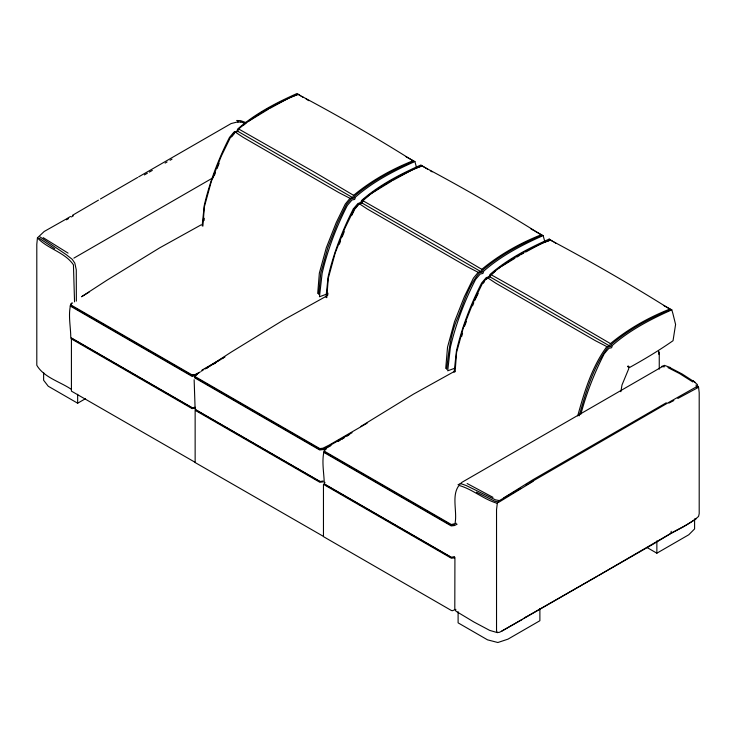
<?xml version="1.0" encoding="UTF-8"?>
<svg xmlns="http://www.w3.org/2000/svg" width="736" height="736" viewBox="0 0 736 736"><rect width="100%" height="100%" fill="white"/><g stroke="black" fill="none" stroke-linecap="round" stroke-linejoin="round"><path stroke-width="1.1" d="M454.922 557.529L454.802 608.69L456.016 611.257L474.002 622.058L489.698 630.393L497.315 632.601L499.661 632.242L522.514 619.27M194.138 379.721L195.141 409.575L319.792 481.546L323.076 481.013M455.152 522.735C457.24 511.088 451.334 495.172 459.034 485.429C472.687 489.265 483.662 499.422 497.315 503.332L498.585 501.547M76.351 301.116L76.277 269.799L74.814 263.12L72.211 259.302L66.185 254.592L40.011 236.891M204.111 220.469L204.277 218.288M327.732 295.256L327.906 293.075M65.154 219.632L44.197 231.481L37.444 237.838L36.8 244.269L36.8 365.268C43.958 377.586 60.131 381.653 71.484 389.454M671.223 531.3L670.965 533.434L653.163 544.152L501.878 631.102M497.315 503.332L496.533 509.689L496.533 630.688L497.315 632.601M72.597 302.938L70.812 304.134C67.905 314.98 70.794 326.71 70.766 337.833L192.05 407.854L195.169 407.45M202.888 226.154L204.378 206.761L211.333 181.415L221.242 156.253L230.294 137.706L235.042 131.946L237.737 131.238L238.639 128.966C256.146 114.374 276.865 102.755 298.043 94.401C337.382 115.221 376.133 137.549 413.779 161.322C392.812 169.823 372.085 181.148 354.816 195.831L353.924 198.159L351.219 198.812L346.5 204.424L337.594 222.778L327.796 247.765L320.804 273.038L318.651 294.363M317.704 293.498L319.35 273.139L326.296 247.793L336.214 222.631L345.258 204.084L350.005 198.324L352.7 197.616L353.602 195.334C371.119 180.743 391.837 169.133 413.016 160.779M326.784 297.684L328.274 278.291L335.22 252.945L345.138 227.783L354.182 209.236L358.929 203.476L361.624 202.768L362.526 200.486C380.043 185.895 400.761 174.285 421.94 165.931C462.714 187.579 502.89 210.726 541.972 235.345C521.014 243.837 500.278 255.162 483.009 269.854L482.126 272.173L479.421 272.826C467.516 286.681 463.294 305.385 455.998 321.779C450.184 337.18 448.546 353.234 446.651 369.352M445.731 368.469L447.534 347.144L454.489 321.798L464.398 296.636L473.441 278.088L478.188 272.329L480.884 271.621L481.795 269.348C499.302 254.757 520.021 243.138 541.199 234.784M455.106 371.772L456.596 352.378L463.551 327.032L473.46 301.87L482.512 283.323L487.26 277.564L489.955 276.856L490.857 274.583C508.364 259.983 529.083 248.372 550.261 240.019C591.155 261.731 631.442 284.942 670.634 309.617C649.667 318.118 628.93 329.443 611.671 344.126L610.779 346.454L608.074 347.107C593.106 367.025 585.92 392.076 579.177 415.84M620.871 391.699L621.984 385.02L628.802 368.57L628.066 365.93L629.574 367.485C644.405 359.269 659.134 350.446 673.044 340.694L675.584 324.456L672.906 313.628L671.802 309.847L663.486 305.403M326.048 449.199L324.263 450.395C321.393 461.297 324.125 473 324.282 484.141L451.334 557.492L454.517 557.115M202.152 225.832L204.268 205.381A188.241 108.68 -60 0 1 229.503 137.384L234.122 131.965L236.845 131.376L237.71 128.993C254.96 113.804 276.129 102.81 297.059 93.49L300.766 95.901M325.984 297.326L328.109 276.874A188.241 108.68 -60 0 1 353.335 208.877M454.13 372.379L456.43 350.962A188.241 108.68 -60 0 1 481.657 282.964L486.275 277.546L488.998 276.957L489.872 274.583C507.122 259.385 528.282 248.391 549.212 239.08L553.03 241.546M670.965 533.434L683.459 526.81L695.952 519.046M577.705 415.914C584.356 391.892 591.864 366.786 606.85 346.61L609.546 345.902L610.448 343.62C627.955 329.029 648.674 317.418 669.852 309.065M461.656 336.518L462.567 333.224M324.282 484.141L324.935 482.301M362.195 202.934L363.087 200.615L370.098 194.221L391.442 181.24M214.231 175.812L215.455 172.693M217.083 168.526L219.126 163.328M339.333 244.214L340.556 241.095M342.194 236.928L344.227 231.72M464.398 326.628L466.431 321.42M472.558 305.808L473.782 302.689M71.521 303.085L70.812 304.888L192.078 374.9L195.206 374.486L200.339 371.91M351.799 215.326L354.274 210.22M474.683 300.628L478.152 293.489M548.375 240.69L549.212 239.08M525.559 617.099L523.949 618.314M231.564 136.878L234.26 133.676M354.77 209.208L359.49 203.587L361.293 203.154M483.092 283.296L484.444 281.686M486.468 279.284L487.812 277.674M353.335 208.877L357.954 203.467L360.677 202.878L361.542 200.496C378.801 185.297 399.961 174.303 420.891 164.993L427.506 169.114M243.101 125.534L246.22 122.7L240.617 120.649L236.67 120.483M491.409 274.703L495.31 271.152M460.037 483.994L462.042 482.255L662.142 366.721L664.608 366.74M697.682 387.771L677.801 398.489M199.428 372.434L195.868 374.808L195.187 376.63L319.82 448.583L322.975 448.196L329.148 445.114L367.144 423.172M196.935 374.661L195.141 375.848L194.46 377.688L319.672 449.972L322.846 449.576L331.034 445.335M326.766 448.169L324.99 449.356L324.337 451.186L451.37 524.529L456.311 523.278M328.541 446.973L330.317 445.786M503.82 497.812L532.487 480.001L666.282 402.785M533.103 481.335L498.953 502.154L494.804 501.225L476.413 492.145M360.566 426.595L413.384 394.192L454.866 371.165M249.127 120.925L268.539 109.13M220.082 359.876L205.942 368.497L231.371 352.01L284.188 319.599L325.68 296.571M221.968 358.736L224.802 357.006M498.428 268.309L500.37 267.122M502.302 265.944L514.915 258.281M516.856 257.103L519.772 255.328M89.093 292.146L81.53 296.737L106.932 280.223L159.74 247.82L201.241 224.793M65.798 219.264L70.527 216.467M72.422 215.344L98.449 200.137M520.6 488.382L499.229 500.655M100.409 199.005L137.595 177.477M66.461 219.806L68.439 218.656M71.401 216.936L73.379 215.795M598.405 575.543L670.202 533.756C679.567 528.227 690.423 523.83 698.556 516.414L699.2 513.682L699.2 392.674L698.556 387.154L697.25 385.287M73.858 258.134L213.228 177.661M43.626 372.453L43.626 380.254L48.236 386.225L77.657 403.208L85.514 398.673M201.204 371.248L203.145 370.125M205.086 369.003L207.994 367.328M213.808 363.97L215.74 362.848M352.066 432.694L329.185 445.906L323.03 448.988L319.875 449.374L195.399 377.513M337.99 441.315L339.986 440.165M341.973 439.015L343.96 437.865M346.941 436.144L348.928 434.994M338.072 441.315L340.014 440.192M341.946 439.07L343.887 437.957M647.367 547.713L656.862 553.187L688.795 534.75L694.591 528.926L694.591 518.889M138.58 176.916L231.132 123.556L238.685 121.652M201.977 370.098L224.756 357.006M597.42 576.104L526.028 616.989M144.385 174.929L147.347 173.236M149.325 172.114L152.288 170.421M165.122 163.088L167.1 161.957M170.062 160.264L172.031 159.142M526.028 484.978L527.97 483.883M529.902 482.788L670.386 401.47L696.182 386.952L698.556 387.154M269.523 108.588L289.34 97.805M392.417 180.651L414.212 168.783L421.94 165.931M520.738 254.739L523.71 253.12M525.697 252.043L542.533 242.871L549.396 240.525M668.877 403.107L673.836 400.54M458.022 484.739L460.681 483.589L466.1 485.484L495.475 499.845L498.87 500.498M197.303 374.256L192.133 375.691L71.015 305.771M457.084 524.216L454.425 525.541L451.223 525.927L323.601 452.244M661.425 366.519L664.424 365.36L670.349 367.512M326.922 294.004L319.461 296.774L322.12 273.415A188.241 108.68 -60 0 1 347.346 205.418L351.964 199.999L354.688 199.419L355.552 197.036C372.802 181.838 393.972 170.844 414.902 161.534L416.484 167.44M455.906 609.399L452.217 610.751L451.214 610.392L323.463 536.636L323.463 484.481M544.778 241.509L543.14 235.575C522.21 244.886 501.041 255.88 483.791 271.069L482.926 273.452L480.203 274.04L475.585 279.459A188.241 108.68 -60 0 0 450.358 347.456L447.7 370.815L455.216 368.074M671.802 309.847C650.872 319.166 629.703 330.16 612.453 345.35L611.588 347.732L608.865 348.321L604.247 353.74A188.241 108.68 -60 0 0 580.916 414.092M290.334 97.262L298.043 94.401M235.612 132.066L237.415 131.634M195.068 375.866L191.921 376.28L70.095 305.946M195.307 407.312L192.197 407.716L71.466 338.008M195.224 408.186L192.105 408.59L71.033 338.689M322.994 481.887L319.847 482.273L195.417 410.44M324.539 452.079L451.416 525.329L454.6 524.952M454.646 556.968L451.472 557.345L324.999 484.325M454.563 557.851L451.389 558.228L324.567 485.006M237.599 121.983L240.672 122.093M240.856 121.964L245.051 123.344M195.242 462.383L71.42 391.129L71.42 338.974M323.555 536.461L195.141 462.558L195.141 410.403M414.902 161.534L406.042 156.777M543.14 235.575L534.86 231.132M350.005 198.324L338.882 192.602L243.11 137.301L235.042 131.946M478.188 272.329L466.716 266.404L367.356 209.033L358.929 203.476M606.85 346.61L595.341 340.667L495.714 283.139L487.26 277.564M352.7 197.616L237.737 131.238M480.884 271.621L361.624 202.768M609.546 345.902L489.955 276.856M353.602 195.334L316.048 173.089L238.639 128.966M481.795 269.348L442.888 246.321L362.526 200.486M610.448 343.62L526.82 294.777L490.857 274.583M667.938 367.595L679.613 373.594L692.806 381.956M467.148 483.524L492.973 497.334M627.78 366.565L629.574 367.485M670.45 367.88L682.198 374.026L695.308 382.481M530.932 228.878L533.894 230.589M195.84 409.759L319.93 481.399M553.969 242.098L555.846 243.202M430.321 170.761L432.188 171.865M301.668 96.434L303.48 97.502M306.194 99.093L308.908 100.694M43.194 237.654L68.062 253.11M54.722 248.676L39.183 238.179M692.999 380.641L697.378 384.551M696.054 385.002L696.532 387.016M37.444 237.838C47.573 248.943 64.832 252.135 73.434 264.822L74.548 301.87M658.6 351.339L659.254 354.531L659.254 369.187M192.078 374.9L192.133 375.691M319.82 448.583L319.875 449.374M451.37 524.529L451.416 525.329M656.862 540.923L656.862 553.187M539.884 608.451L539.884 620.724L507.95 639.161L497.858 642.51L487.536 639.842L458.105 622.858L458.105 611.699M77.657 394.284L77.657 403.208M659.226 353.795L658.564 351.514L659.254 354.531L659.226 353.795"/></g></svg>
